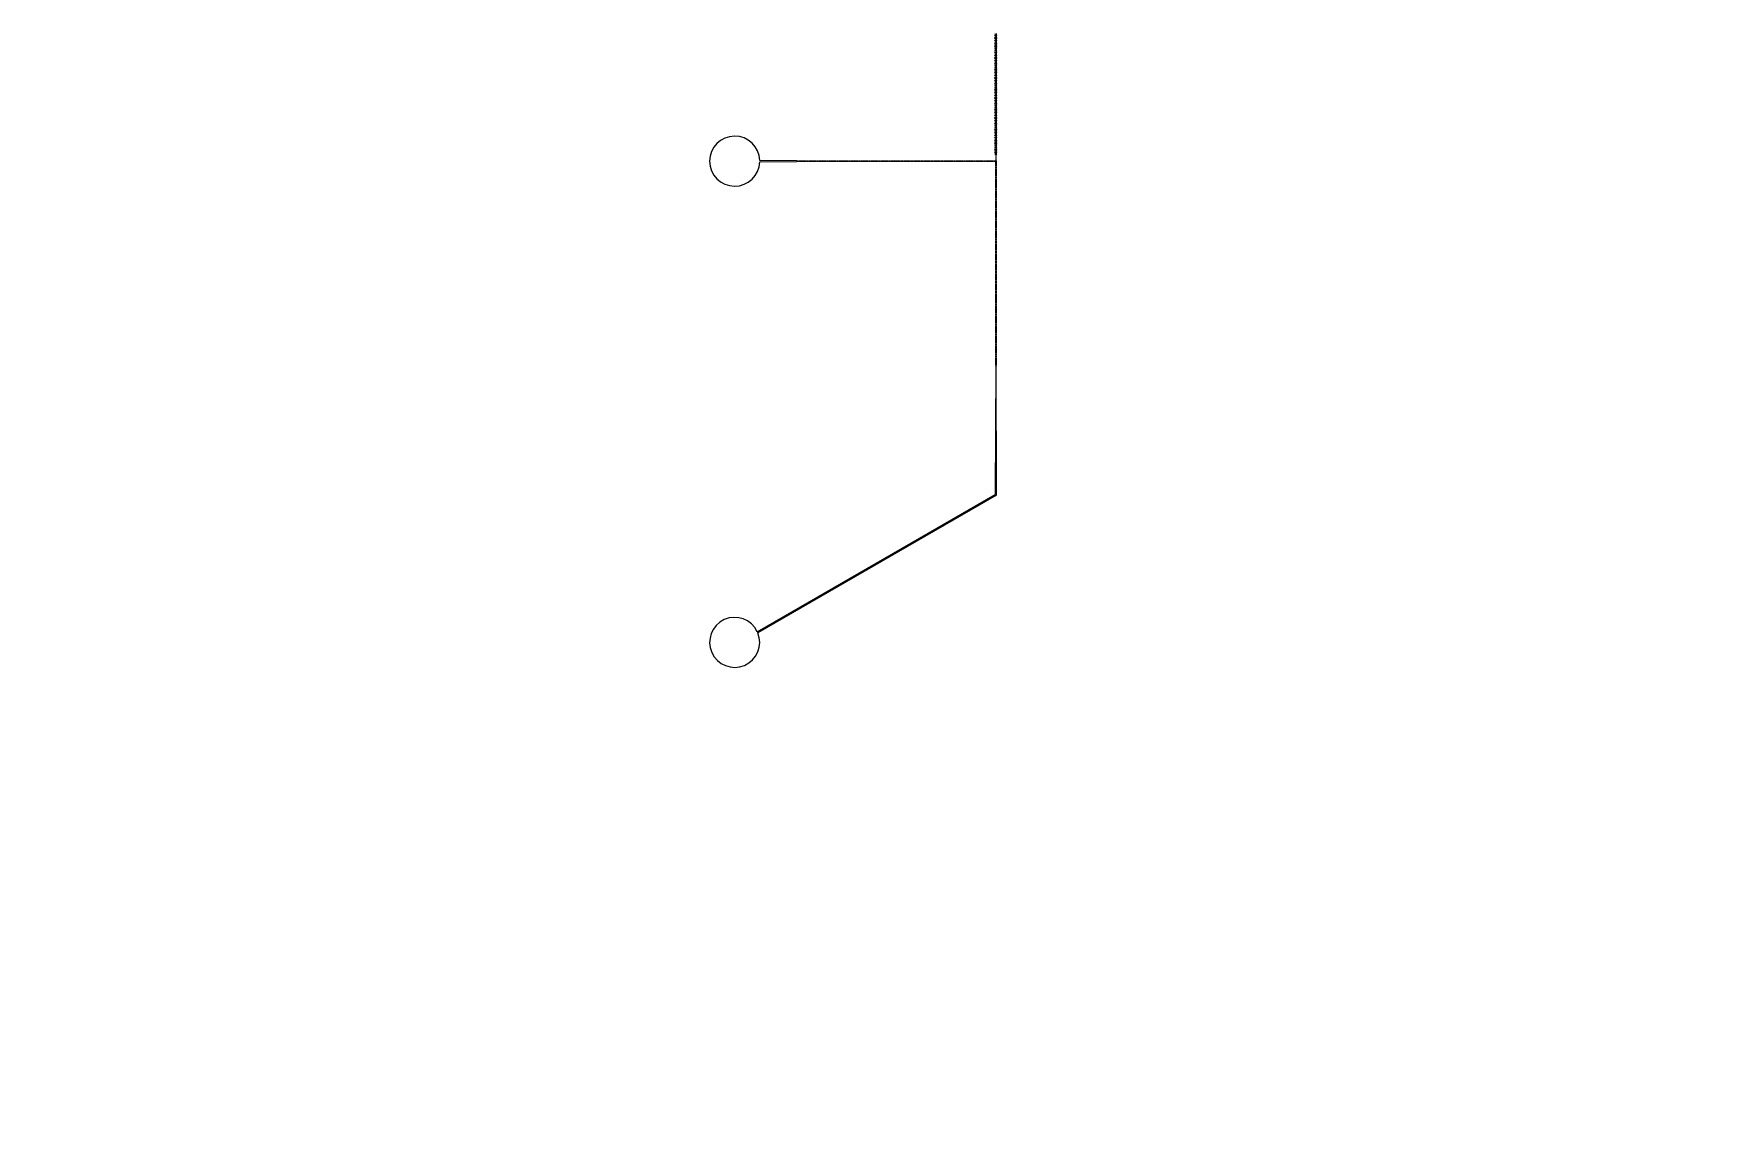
# Model space of a CAD drawing. Header units: inches. Extents: x 0 to 114300, y 0 to 114300.
# Drawn here: x 87943 to 101122, y 37580 to 46121 of the extents above; entities that cross this region are included whole.
import ezdxf

# ---------------------------------------------------------------- set-up
doc = ezdxf.new("R2010")
doc.units = ezdxf.units.IN
doc.header["$MEASUREMENT"] = 0

# ---------------------------------------------------------------- blocks, each defined once
blk = doc.blocks.new('*U20')
for points in [[(-4, -1), (-8, -1), (-8, 1), (-4, 1)], [(4, -1), (8, -1), (8, 1), (4, 1)]]:
    blk.add_lwpolyline(points, close=True)
blk = doc.blocks.new('*U21')
at = {"color": 0, "linetype": 'ByBlock', "lineweight": -2, "transparency": 16777216}
for p in [(0, 936), (0, 924), (0, 912), (0, 900), (0, 888), (0, 876), (0, 864), (0, 852), (0, 840), (0, 828), (0, 816), (0, 804), (0, 792), (0, 780), (0, 768), (0, 756), (0, 744), (0, 732), (0, 720), (0, 708), (0, 696), (0, 684), (0, 672), (0, 660), (0, 648), (0, 636), (0, 624), (0, 612), (0, 600), (0, 588), (0, 576), (0, 564), (0, 552), (0, 540), (0, 528), (0, 516), (0, 504), (0, 492), (0, 480), (0, 468), (0, 456), (0, 444), (0, 432), (0, 420), (0, 408), (0, 396), (0, 384), (0, 372), (0, 360), (0, 348), (0, 336), (0, 324), (0, 312), (0, 300), (0, 288), (0, 276), (0, 264), (0, 252), (0, 240), (0, 228), (0, 216), (0, 204), (0, 192), (0, 180), (0, 168), (0, 156), (0, 144), (0, 132), (0, 0), (0, 120), (0, 108), (0, 96), (0, 84), (0, 72), (0, 60), (0, 48), (0, 36), (0, 24), (0, 12)]:
    blk.add_blockref('*U20', p, dxfattribs=at)

msp = doc.modelspace()

# ---------------------------------------------------------------- hatches: boundary and pattern name
h = msp.add_hatch()
h.set_pattern_fill('ANSI31', color=256, scale=100)
h.set_pattern_definition([(45, (-3636.992, -6350), (-8.8388348, 8.8388348), [])])
h.paths.add_polyline_path([(114300, 0), (0, 0), (0, 114300), (114300, 114300)])
edge = h.paths.add_edge_path(flags=16)
edge.add_arc((57150, 57150), 50800, 288.3584, 529.7953, ccw=False)
edge.add_line((73150, 8935), (41150, 8935))
edge.add_arc((57150, 57150), 50800, 190.2047, 251.6416, ccw=False)
edge.add_arc((57150, 57150), 50800, 169.7953, 190.2047, ccw=False)

# ---------------------------------------------------------------- linework, layer by layer
for p, q in [((93888, 45129), (93602, 45133)), ((93602, 45123), (93888, 45126)), ((93888, 45129), (93891, 45129)), ((93891, 45126), (93888, 45126)), ((93891, 45129), (93891, 45126)), ((95442, 43530), (95438, 42530)), ((95442, 43533), (95445, 43533)), ((95442, 43530), (95442, 43533)), ((95445, 43533), (95445, 43530)), ((95448, 42524), (95445, 43530)), ((93583, 41459), (95438, 42530)), ((95448, 42524), (93587, 41450))]:
    msp.add_line(p, q)
for points in [[(95442, 46116), (95445, 46116), (95445, 46119), (95442, 46119)], [(95442, 46110), (95445, 46110), (95445, 46113), (95442, 46113)], [(95442, 46104), (95445, 46104), (95445, 46107), (95442, 46107)], [(95442, 46098), (95445, 46098), (95445, 46101), (95442, 46101)], [(95442, 46092), (95445, 46092), (95445, 46095), (95442, 46095)], [(95442, 46086), (95445, 46086), (95445, 46089), (95442, 46089)], [(95442, 46080), (95445, 46080), (95445, 46083), (95442, 46083)], [(95442, 46074), (95445, 46074), (95445, 46077), (95442, 46077)], [(95442, 46068), (95445, 46068), (95445, 46071), (95442, 46071)], [(95442, 46062), (95445, 46062), (95445, 46065), (95442, 46065)], [(95442, 46056), (95445, 46056), (95445, 46059), (95442, 46059)], [(95442, 46050), (95445, 46050), (95445, 46053), (95442, 46053)], [(95442, 46044), (95445, 46044), (95445, 46047), (95442, 46047)], [(95442, 46038), (95445, 46038), (95445, 46041), (95442, 46041)], [(95442, 46032), (95445, 46032), (95445, 46035), (95442, 46035)], [(95442, 46026), (95445, 46026), (95445, 46029), (95442, 46029)], [(95442, 46020), (95445, 46020), (95445, 46023), (95442, 46023)], [(95442, 46014), (95445, 46014), (95445, 46017), (95442, 46017)], [(95442, 46008), (95445, 46008), (95445, 46011), (95442, 46011)], [(95442, 46002), (95445, 46002), (95445, 46005), (95442, 46005)], [(95442, 45996), (95445, 45996), (95445, 45999), (95442, 45999)], [(95442, 45990), (95445, 45990), (95445, 45993), (95442, 45993)], [(95442, 45984), (95445, 45984), (95445, 45987), (95442, 45987)], [(95442, 45978), (95445, 45978), (95445, 45981), (95442, 45981)], [(95442, 45972), (95445, 45972), (95445, 45975), (95442, 45975)], [(95442, 45966), (95445, 45966), (95445, 45969), (95442, 45969)], [(95442, 45960), (95445, 45960), (95445, 45963), (95442, 45963)], [(95442, 45954), (95445, 45954), (95445, 45957), (95442, 45957)], [(95442, 45948), (95445, 45948), (95445, 45951), (95442, 45951)], [(95442, 45942), (95445, 45942), (95445, 45945), (95442, 45945)], [(95442, 45936), (95445, 45936), (95445, 45939), (95442, 45939)], [(95442, 45930), (95445, 45930), (95445, 45933), (95442, 45933)], [(95442, 45924), (95445, 45924), (95445, 45927), (95442, 45927)], [(95442, 45918), (95445, 45918), (95445, 45921), (95442, 45921)], [(95442, 45912), (95445, 45912), (95445, 45915), (95442, 45915)], [(95442, 45906), (95445, 45906), (95445, 45909), (95442, 45909)], [(95442, 45900), (95445, 45900), (95445, 45903), (95442, 45903)], [(95442, 45894), (95445, 45894), (95445, 45897), (95442, 45897)], [(95442, 45888), (95445, 45888), (95445, 45891), (95442, 45891)], [(95442, 45882), (95445, 45882), (95445, 45885), (95442, 45885)], [(95442, 45876), (95445, 45876), (95445, 45879), (95442, 45879)], [(95442, 45870), (95445, 45870), (95445, 45873), (95442, 45873)], [(95442, 45864), (95445, 45864), (95445, 45867), (95442, 45867)], [(95442, 45858), (95445, 45858), (95445, 45861), (95442, 45861)], [(95442, 45852), (95445, 45852), (95445, 45855), (95442, 45855)], [(95442, 45846), (95445, 45846), (95445, 45849), (95442, 45849)], [(95442, 45840), (95445, 45840), (95445, 45843), (95442, 45843)], [(95442, 45834), (95445, 45834), (95445, 45837), (95442, 45837)], [(95442, 45828), (95445, 45828), (95445, 45831), (95442, 45831)], [(95442, 45822), (95445, 45822), (95445, 45825), (95442, 45825)], [(95442, 45816), (95445, 45816), (95445, 45819), (95442, 45819)], [(95442, 45810), (95445, 45810), (95445, 45813), (95442, 45813)], [(95442, 45804), (95445, 45804), (95445, 45807), (95442, 45807)], [(95442, 45798), (95445, 45798), (95445, 45801), (95442, 45801)], [(95442, 45792), (95445, 45792), (95445, 45795), (95442, 45795)], [(95442, 45786), (95445, 45786), (95445, 45789), (95442, 45789)], [(95442, 45780), (95445, 45780), (95445, 45783), (95442, 45783)], [(95442, 45774), (95445, 45774), (95445, 45777), (95442, 45777)], [(95442, 45768), (95445, 45768), (95445, 45771), (95442, 45771)], [(95442, 45762), (95445, 45762), (95445, 45765), (95442, 45765)], [(95442, 45756), (95445, 45756), (95445, 45759), (95442, 45759)], [(95442, 45750), (95445, 45750), (95445, 45753), (95442, 45753)], [(95442, 45744), (95445, 45744), (95445, 45747), (95442, 45747)], [(95442, 45738), (95445, 45738), (95445, 45741), (95442, 45741)], [(95442, 45732), (95445, 45732), (95445, 45735), (95442, 45735)], [(95442, 45726), (95445, 45726), (95445, 45729), (95442, 45729)], [(95442, 45720), (95445, 45720), (95445, 45723), (95442, 45723)], [(95442, 45714), (95445, 45714), (95445, 45717), (95442, 45717)], [(95442, 45708), (95445, 45708), (95445, 45711), (95442, 45711)], [(95442, 45702), (95445, 45702), (95445, 45705), (95442, 45705)], [(95442, 45696), (95445, 45696), (95445, 45699), (95442, 45699)], [(95442, 45690), (95445, 45690), (95445, 45693), (95442, 45693)], [(95442, 45684), (95445, 45684), (95445, 45687), (95442, 45687)], [(95442, 45678), (95445, 45678), (95445, 45681), (95442, 45681)], [(95442, 45672), (95445, 45672), (95445, 45675), (95442, 45675)], [(95442, 45666), (95445, 45666), (95445, 45669), (95442, 45669)], [(95442, 45660), (95445, 45660), (95445, 45663), (95442, 45663)], [(95442, 45654), (95445, 45654), (95445, 45657), (95442, 45657)], [(95442, 45648), (95445, 45648), (95445, 45651), (95442, 45651)], [(95442, 45642), (95445, 45642), (95445, 45645), (95442, 45645)], [(95442, 45636), (95445, 45636), (95445, 45639), (95442, 45639)], [(95442, 45630), (95445, 45630), (95445, 45633), (95442, 45633)], [(95442, 45624), (95445, 45624), (95445, 45627), (95442, 45627)], [(95442, 45618), (95445, 45618), (95445, 45621), (95442, 45621)], [(95442, 45612), (95445, 45612), (95445, 45615), (95442, 45615)], [(95442, 45606), (95445, 45606), (95445, 45609), (95442, 45609)], [(95442, 45600), (95445, 45600), (95445, 45603), (95442, 45603)], [(95442, 45594), (95445, 45594), (95445, 45597), (95442, 45597)], [(95442, 45588), (95445, 45588), (95445, 45591), (95442, 45591)], [(95442, 45582), (95445, 45582), (95445, 45585), (95442, 45585)], [(95442, 45576), (95445, 45576), (95445, 45579), (95442, 45579)], [(95442, 45570), (95445, 45570), (95445, 45573), (95442, 45573)], [(95442, 45564), (95445, 45564), (95445, 45567), (95442, 45567)], [(95442, 45558), (95445, 45558), (95445, 45561), (95442, 45561)], [(95442, 45552), (95445, 45552), (95445, 45555), (95442, 45555)], [(95442, 45546), (95445, 45546), (95445, 45549), (95442, 45549)], [(95442, 45540), (95445, 45540), (95445, 45543), (95442, 45543)], [(95442, 45534), (95445, 45534), (95445, 45537), (95442, 45537)], [(95442, 45528), (95445, 45528), (95445, 45531), (95442, 45531)], [(95442, 45522), (95445, 45522), (95445, 45525), (95442, 45525)], [(95442, 45516), (95445, 45516), (95445, 45519), (95442, 45519)], [(95442, 45510), (95445, 45510), (95445, 45513), (95442, 45513)], [(95442, 45504), (95445, 45504), (95445, 45507), (95442, 45507)], [(95442, 45498), (95445, 45498), (95445, 45501), (95442, 45501)], [(95442, 45492), (95445, 45492), (95445, 45495), (95442, 45495)], [(95442, 45486), (95445, 45486), (95445, 45489), (95442, 45489)], [(95442, 45480), (95445, 45480), (95445, 45483), (95442, 45483)], [(95442, 45474), (95445, 45474), (95445, 45477), (95442, 45477)], [(95442, 45468), (95445, 45468), (95445, 45471), (95442, 45471)], [(95442, 45462), (95445, 45462), (95445, 45465), (95442, 45465)], [(95442, 45456), (95445, 45456), (95445, 45459), (95442, 45459)], [(95442, 45450), (95445, 45450), (95445, 45453), (95442, 45453)], [(95442, 45444), (95445, 45444), (95445, 45447), (95442, 45447)], [(95442, 45438), (95445, 45438), (95445, 45441), (95442, 45441)], [(95442, 45432), (95445, 45432), (95445, 45435), (95442, 45435)], [(95442, 45426), (95445, 45426), (95445, 45429), (95442, 45429)], [(95442, 45420), (95445, 45420), (95445, 45423), (95442, 45423)], [(95442, 45414), (95445, 45414), (95445, 45417), (95442, 45417)], [(95442, 45408), (95445, 45408), (95445, 45411), (95442, 45411)], [(95442, 45402), (95445, 45402), (95445, 45405), (95442, 45405)], [(95442, 45396), (95445, 45396), (95445, 45399), (95442, 45399)], [(95442, 45390), (95445, 45390), (95445, 45393), (95442, 45393)], [(95442, 45384), (95445, 45384), (95445, 45387), (95442, 45387)], [(95442, 45378), (95445, 45378), (95445, 45381), (95442, 45381)], [(95442, 45372), (95445, 45372), (95445, 45375), (95442, 45375)], [(95442, 45366), (95445, 45366), (95445, 45369), (95442, 45369)], [(95442, 45360), (95445, 45360), (95445, 45363), (95442, 45363)], [(95442, 45354), (95445, 45354), (95445, 45357), (95442, 45357)], [(95442, 45348), (95445, 45348), (95445, 45351), (95442, 45351)], [(95442, 45342), (95445, 45342), (95445, 45345), (95442, 45345)], [(95442, 45336), (95445, 45336), (95445, 45339), (95442, 45339)], [(95442, 45330), (95445, 45330), (95445, 45333), (95442, 45333)], [(95442, 45324), (95445, 45324), (95445, 45327), (95442, 45327)], [(95442, 45318), (95445, 45318), (95445, 45321), (95442, 45321)], [(95442, 45312), (95445, 45312), (95445, 45315), (95442, 45315)], [(95442, 45306), (95445, 45306), (95445, 45309), (95442, 45309)], [(95442, 45300), (95445, 45300), (95445, 45303), (95442, 45303)], [(95442, 45294), (95445, 45294), (95445, 45297), (95442, 45297)], [(95442, 45288), (95445, 45288), (95445, 45291), (95442, 45291)], [(95442, 45282), (95445, 45282), (95445, 45285), (95442, 45285)], [(95442, 45276), (95445, 45276), (95445, 45279), (95442, 45279)], [(95442, 45270), (95445, 45270), (95445, 45273), (95442, 45273)], [(95442, 45264), (95445, 45264), (95445, 45267), (95442, 45267)], [(95442, 45258), (95445, 45258), (95445, 45261), (95442, 45261)], [(95442, 45252), (95445, 45252), (95445, 45255), (95442, 45255)], [(95442, 45246), (95445, 45246), (95445, 45249), (95442, 45249)], [(95442, 45240), (95445, 45240), (95445, 45243), (95442, 45243)], [(95442, 45234), (95445, 45234), (95445, 45237), (95442, 45237)], [(95442, 45228), (95445, 45228), (95445, 45231), (95442, 45231)], [(95442, 45222), (95445, 45222), (95445, 45225), (95442, 45225)], [(95442, 45216), (95445, 45216), (95445, 45219), (95442, 45219)], [(95442, 45210), (95445, 45210), (95445, 45213), (95442, 45213)], [(95442, 45204), (95445, 45204), (95445, 45207), (95442, 45207)], [(93897, 45129), (93897, 45126), (93894, 45126), (93894, 45129)], [(93903, 45129), (93903, 45126), (93900, 45126), (93900, 45129)], [(93909, 45129), (93909, 45126), (93906, 45126), (93906, 45129)], [(93915, 45129), (93915, 45126), (93912, 45126), (93912, 45129)], [(93921, 45129), (93921, 45126), (93918, 45126), (93918, 45129)], [(93927, 45129), (93927, 45126), (93924, 45126), (93924, 45129)], [(93933, 45129), (93933, 45126), (93930, 45126), (93930, 45129)], [(93939, 45129), (93939, 45126), (93936, 45126), (93936, 45129)], [(93945, 45129), (93945, 45126), (93942, 45126), (93942, 45129)], [(93951, 45129), (93951, 45126), (93948, 45126), (93948, 45129)], [(93957, 45129), (93957, 45126), (93954, 45126), (93954, 45129)], [(93963, 45129), (93963, 45126), (93960, 45126), (93960, 45129)], [(93969, 45129), (93969, 45126), (93966, 45126), (93966, 45129)], [(93975, 45129), (93975, 45126), (93972, 45126), (93972, 45129)], [(93981, 45129), (93981, 45126), (93978, 45126), (93978, 45129)], [(93987, 45129), (93987, 45126), (93984, 45126), (93984, 45129)], [(93993, 45129), (93993, 45126), (93990, 45126), (93990, 45129)], [(93999, 45129), (93999, 45126), (93996, 45126), (93996, 45129)], [(94005, 45129), (94005, 45126), (94002, 45126), (94002, 45129)], [(94011, 45129), (94011, 45126), (94008, 45126), (94008, 45129)], [(94017, 45129), (94017, 45126), (94014, 45126), (94014, 45129)], [(94023, 45129), (94023, 45126), (94020, 45126), (94020, 45129)], [(94029, 45129), (94029, 45126), (94026, 45126), (94026, 45129)], [(94035, 45129), (94035, 45126), (94032, 45126), (94032, 45129)], [(94041, 45129), (94041, 45126), (94038, 45126), (94038, 45129)], [(94047, 45129), (94047, 45126), (94044, 45126), (94044, 45129)], [(94053, 45129), (94053, 45126), (94050, 45126), (94050, 45129)], [(94059, 45129), (94059, 45126), (94056, 45126), (94056, 45129)], [(94065, 45129), (94065, 45126), (94062, 45126), (94062, 45129)], [(94071, 45129), (94071, 45126), (94068, 45126), (94068, 45129)], [(94077, 45129), (94077, 45126), (94074, 45126), (94074, 45129)], [(94083, 45129), (94083, 45126), (94080, 45126), (94080, 45129)], [(94089, 45129), (94089, 45126), (94086, 45126), (94086, 45129)], [(94095, 45129), (94095, 45126), (94092, 45126), (94092, 45129)], [(94101, 45129), (94101, 45126), (94098, 45126), (94098, 45129)], [(94107, 45129), (94107, 45126), (94104, 45126), (94104, 45129)], [(94113, 45129), (94113, 45126), (94110, 45126), (94110, 45129)], [(94119, 45129), (94119, 45126), (94116, 45126), (94116, 45129)], [(94125, 45129), (94125, 45126), (94122, 45126), (94122, 45129)], [(94131, 45129), (94131, 45126), (94128, 45126), (94128, 45129)], [(94137, 45129), (94137, 45126), (94134, 45126), (94134, 45129)], [(94143, 45129), (94143, 45126), (94140, 45126), (94140, 45129)], [(94149, 45129), (94149, 45126), (94146, 45126), (94146, 45129)], [(94155, 45129), (94155, 45126), (94152, 45126), (94152, 45129)], [(94161, 45129), (94161, 45126), (94158, 45126), (94158, 45129)], [(94167, 45129), (94167, 45126), (94164, 45126), (94164, 45129)], [(94173, 45129), (94173, 45126), (94170, 45126), (94170, 45129)], [(94179, 45129), (94179, 45126), (94176, 45126), (94176, 45129)], [(94185, 45129), (94185, 45126), (94182, 45126), (94182, 45129)], [(94191, 45129), (94191, 45126), (94188, 45126), (94188, 45129)], [(94197, 45129), (94197, 45126), (94194, 45126), (94194, 45129)], [(94203, 45129), (94203, 45126), (94200, 45126), (94200, 45129)], [(94209, 45129), (94209, 45126), (94206, 45126), (94206, 45129)], [(94215, 45129), (94215, 45126), (94212, 45126), (94212, 45129)], [(94221, 45129), (94221, 45126), (94218, 45126), (94218, 45129)], [(94227, 45129), (94227, 45126), (94224, 45126), (94224, 45129)], [(94233, 45129), (94233, 45126), (94230, 45126), (94230, 45129)], [(94239, 45129), (94239, 45126), (94236, 45126), (94236, 45129)], [(94245, 45129), (94245, 45126), (94242, 45126), (94242, 45129)], [(94251, 45129), (94251, 45126), (94248, 45126), (94248, 45129)], [(94257, 45129), (94257, 45126), (94254, 45126), (94254, 45129)], [(94263, 45129), (94263, 45126), (94260, 45126), (94260, 45129)], [(94269, 45129), (94269, 45126), (94266, 45126), (94266, 45129)], [(94275, 45129), (94275, 45126), (94272, 45126), (94272, 45129)], [(94281, 45129), (94281, 45126), (94278, 45126), (94278, 45129)], [(94287, 45129), (94287, 45126), (94284, 45126), (94284, 45129)], [(94293, 45129), (94293, 45126), (94290, 45126), (94290, 45129)], [(94299, 45129), (94299, 45126), (94296, 45126), (94296, 45129)], [(94305, 45129), (94305, 45126), (94302, 45126), (94302, 45129)], [(94311, 45129), (94311, 45126), (94308, 45126), (94308, 45129)], [(94317, 45129), (94317, 45126), (94314, 45126), (94314, 45129)], [(94323, 45129), (94323, 45126), (94320, 45126), (94320, 45129)], [(94329, 45129), (94329, 45126), (94326, 45126), (94326, 45129)], [(94335, 45129), (94335, 45126), (94332, 45126), (94332, 45129)], [(94341, 45129), (94341, 45126), (94338, 45126), (94338, 45129)], [(94347, 45129), (94347, 45126), (94344, 45126), (94344, 45129)], [(94353, 45129), (94353, 45126), (94350, 45126), (94350, 45129)], [(94359, 45129), (94359, 45126), (94356, 45126), (94356, 45129)], [(94365, 45129), (94365, 45126), (94362, 45126), (94362, 45129)], [(94371, 45129), (94371, 45126), (94368, 45126), (94368, 45129)], [(94377, 45129), (94377, 45126), (94374, 45126), (94374, 45129)], [(94383, 45129), (94383, 45126), (94380, 45126), (94380, 45129)], [(94389, 45129), (94389, 45126), (94386, 45126), (94386, 45129)], [(94395, 45129), (94395, 45126), (94392, 45126), (94392, 45129)], [(94401, 45129), (94401, 45126), (94398, 45126), (94398, 45129)], [(94407, 45129), (94407, 45126), (94404, 45126), (94404, 45129)], [(94413, 45129), (94413, 45126), (94410, 45126), (94410, 45129)], [(94419, 45129), (94419, 45126), (94416, 45126), (94416, 45129)], [(94425, 45129), (94425, 45126), (94422, 45126), (94422, 45129)], [(94431, 45129), (94431, 45126), (94428, 45126), (94428, 45129)], [(94437, 45129), (94437, 45126), (94434, 45126), (94434, 45129)], [(94443, 45129), (94443, 45126), (94440, 45126), (94440, 45129)], [(94449, 45129), (94449, 45126), (94446, 45126), (94446, 45129)], [(94455, 45129), (94455, 45126), (94452, 45126), (94452, 45129)], [(94461, 45129), (94461, 45126), (94458, 45126), (94458, 45129)], [(94467, 45129), (94467, 45126), (94464, 45126), (94464, 45129)], [(94473, 45129), (94473, 45126), (94470, 45126), (94470, 45129)], [(94479, 45129), (94479, 45126), (94476, 45126), (94476, 45129)], [(94485, 45129), (94485, 45126), (94482, 45126), (94482, 45129)], [(94491, 45129), (94491, 45126), (94488, 45126), (94488, 45129)], [(94497, 45129), (94497, 45126), (94494, 45126), (94494, 45129)], [(94503, 45129), (94503, 45126), (94500, 45126), (94500, 45129)], [(94509, 45129), (94509, 45126), (94506, 45126), (94506, 45129)], [(94515, 45129), (94515, 45126), (94512, 45126), (94512, 45129)], [(94521, 45129), (94521, 45126), (94518, 45126), (94518, 45129)], [(94527, 45129), (94527, 45126), (94524, 45126), (94524, 45129)], [(94533, 45129), (94533, 45126), (94530, 45126), (94530, 45129)], [(94539, 45129), (94539, 45126), (94536, 45126), (94536, 45129)], [(94545, 45129), (94545, 45126), (94542, 45126), (94542, 45129)], [(94551, 45129), (94551, 45126), (94548, 45126), (94548, 45129)], [(94557, 45129), (94557, 45126), (94554, 45126), (94554, 45129)], [(94563, 45129), (94563, 45126), (94560, 45126), (94560, 45129)], [(94569, 45129), (94569, 45126), (94566, 45126), (94566, 45129)], [(94575, 45129), (94575, 45126), (94572, 45126), (94572, 45129)], [(94581, 45129), (94581, 45126), (94578, 45126), (94578, 45129)], [(94587, 45129), (94587, 45126), (94584, 45126), (94584, 45129)], [(94593, 45129), (94593, 45126), (94590, 45126), (94590, 45129)], [(94599, 45129), (94599, 45126), (94596, 45126), (94596, 45129)], [(94605, 45129), (94605, 45126), (94602, 45126), (94602, 45129)], [(94611, 45129), (94611, 45126), (94608, 45126), (94608, 45129)], [(94617, 45129), (94617, 45126), (94614, 45126), (94614, 45129)], [(94623, 45129), (94623, 45126), (94620, 45126), (94620, 45129)], [(94629, 45129), (94629, 45126), (94626, 45126), (94626, 45129)], [(94635, 45129), (94635, 45126), (94632, 45126), (94632, 45129)], [(94641, 45129), (94641, 45126), (94638, 45126), (94638, 45129)], [(94647, 45129), (94647, 45126), (94644, 45126), (94644, 45129)], [(94653, 45129), (94653, 45126), (94650, 45126), (94650, 45129)], [(94659, 45129), (94659, 45126), (94656, 45126), (94656, 45129)], [(94665, 45129), (94665, 45126), (94662, 45126), (94662, 45129)], [(94671, 45129), (94671, 45126), (94668, 45126), (94668, 45129)], [(94677, 45129), (94677, 45126), (94674, 45126), (94674, 45129)], [(94683, 45129), (94683, 45126), (94680, 45126), (94680, 45129)], [(94689, 45129), (94689, 45126), (94686, 45126), (94686, 45129)], [(94695, 45129), (94695, 45126), (94692, 45126), (94692, 45129)], [(94701, 45129), (94701, 45126), (94698, 45126), (94698, 45129)], [(94707, 45129), (94707, 45126), (94704, 45126), (94704, 45129)], [(94713, 45129), (94713, 45126), (94710, 45126), (94710, 45129)], [(94719, 45129), (94719, 45126), (94716, 45126), (94716, 45129)], [(94725, 45129), (94725, 45126), (94722, 45126), (94722, 45129)], [(94731, 45129), (94731, 45126), (94728, 45126), (94728, 45129)], [(94737, 45129), (94737, 45126), (94734, 45126), (94734, 45129)], [(94743, 45129), (94743, 45126), (94740, 45126), (94740, 45129)], [(94749, 45129), (94749, 45126), (94746, 45126), (94746, 45129)], [(94755, 45129), (94755, 45126), (94752, 45126), (94752, 45129)], [(94761, 45129), (94761, 45126), (94758, 45126), (94758, 45129)], [(94767, 45129), (94767, 45126), (94764, 45126), (94764, 45129)], [(94773, 45129), (94773, 45126), (94770, 45126), (94770, 45129)], [(94779, 45129), (94779, 45126), (94776, 45126), (94776, 45129)], [(94785, 45129), (94785, 45126), (94782, 45126), (94782, 45129)], [(94791, 45129), (94791, 45126), (94788, 45126), (94788, 45129)], [(94797, 45129), (94797, 45126), (94794, 45126), (94794, 45129)], [(94803, 45129), (94803, 45126), (94800, 45126), (94800, 45129)], [(94809, 45129), (94809, 45126), (94806, 45126), (94806, 45129)], [(94815, 45129), (94815, 45126), (94812, 45126), (94812, 45129)], [(94821, 45129), (94821, 45126), (94818, 45126), (94818, 45129)], [(94827, 45129), (94827, 45126), (94824, 45126), (94824, 45129)], [(94833, 45129), (94833, 45126), (94830, 45126), (94830, 45129)], [(94839, 45129), (94839, 45126), (94836, 45126), (94836, 45129)], [(94845, 45129), (94845, 45126), (94842, 45126), (94842, 45129)], [(94851, 45129), (94851, 45126), (94848, 45126), (94848, 45129)], [(94857, 45129), (94857, 45126), (94854, 45126), (94854, 45129)], [(94863, 45129), (94863, 45126), (94860, 45126), (94860, 45129)], [(94869, 45129), (94869, 45126), (94866, 45126), (94866, 45129)], [(94875, 45129), (94875, 45126), (94872, 45126), (94872, 45129)], [(94881, 45129), (94881, 45126), (94878, 45126), (94878, 45129)], [(94887, 45129), (94887, 45126), (94884, 45126), (94884, 45129)], [(94893, 45129), (94893, 45126), (94890, 45126), (94890, 45129)], [(94899, 45129), (94899, 45126), (94896, 45126), (94896, 45129)], [(94905, 45129), (94905, 45126), (94902, 45126), (94902, 45129)], [(94911, 45129), (94911, 45126), (94908, 45126), (94908, 45129)], [(94917, 45129), (94917, 45126), (94914, 45126), (94914, 45129)], [(94923, 45129), (94923, 45126), (94920, 45126), (94920, 45129)], [(94929, 45129), (94929, 45126), (94926, 45126), (94926, 45129)], [(94935, 45129), (94935, 45126), (94932, 45126), (94932, 45129)], [(94941, 45129), (94941, 45126), (94938, 45126), (94938, 45129)], [(94947, 45129), (94947, 45126), (94944, 45126), (94944, 45129)], [(94953, 45129), (94953, 45126), (94950, 45126), (94950, 45129)], [(94959, 45129), (94959, 45126), (94956, 45126), (94956, 45129)], [(94965, 45129), (94965, 45126), (94962, 45126), (94962, 45129)], [(94971, 45129), (94971, 45126), (94968, 45126), (94968, 45129)], [(94977, 45129), (94977, 45126), (94974, 45126), (94974, 45129)], [(94983, 45129), (94983, 45126), (94980, 45126), (94980, 45129)], [(94989, 45129), (94989, 45126), (94986, 45126), (94986, 45129)], [(94995, 45129), (94995, 45126), (94992, 45126), (94992, 45129)], [(95001, 45129), (95001, 45126), (94998, 45126), (94998, 45129)], [(95007, 45129), (95007, 45126), (95004, 45126), (95004, 45129)], [(95013, 45129), (95013, 45126), (95010, 45126), (95010, 45129)], [(95019, 45129), (95019, 45126), (95016, 45126), (95016, 45129)], [(95025, 45129), (95025, 45126), (95022, 45126), (95022, 45129)], [(95031, 45129), (95031, 45126), (95028, 45126), (95028, 45129)], [(95037, 45129), (95037, 45126), (95034, 45126), (95034, 45129)], [(95043, 45129), (95043, 45126), (95040, 45126), (95040, 45129)], [(95049, 45129), (95049, 45126), (95046, 45126), (95046, 45129)], [(95055, 45129), (95055, 45126), (95052, 45126), (95052, 45129)], [(95061, 45129), (95061, 45126), (95058, 45126), (95058, 45129)], [(95067, 45129), (95067, 45126), (95064, 45126), (95064, 45129)], [(95073, 45129), (95073, 45126), (95070, 45126), (95070, 45129)], [(95079, 45129), (95079, 45126), (95076, 45126), (95076, 45129)], [(95085, 45129), (95085, 45126), (95082, 45126), (95082, 45129)], [(95091, 45129), (95091, 45126), (95088, 45126), (95088, 45129)], [(95097, 45129), (95097, 45126), (95094, 45126), (95094, 45129)], [(95103, 45129), (95103, 45126), (95100, 45126), (95100, 45129)], [(95109, 45129), (95109, 45126), (95106, 45126), (95106, 45129)], [(95115, 45129), (95115, 45126), (95112, 45126), (95112, 45129)], [(95121, 45129), (95121, 45126), (95118, 45126), (95118, 45129)], [(95127, 45129), (95127, 45126), (95124, 45126), (95124, 45129)], [(95133, 45129), (95133, 45126), (95130, 45126), (95130, 45129)], [(95139, 45129), (95139, 45126), (95136, 45126), (95136, 45129)], [(95145, 45129), (95145, 45126), (95142, 45126), (95142, 45129)], [(95151, 45129), (95151, 45126), (95148, 45126), (95148, 45129)], [(95157, 45129), (95157, 45126), (95154, 45126), (95154, 45129)], [(95163, 45129), (95163, 45126), (95160, 45126), (95160, 45129)], [(95169, 45129), (95169, 45126), (95166, 45126), (95166, 45129)], [(95175, 45129), (95175, 45126), (95172, 45126), (95172, 45129)], [(95181, 45129), (95181, 45126), (95178, 45126), (95178, 45129)], [(95187, 45129), (95187, 45126), (95184, 45126), (95184, 45129)], [(95193, 45129), (95193, 45126), (95190, 45126), (95190, 45129)], [(95199, 45129), (95199, 45126), (95196, 45126), (95196, 45129)], [(95205, 45129), (95205, 45126), (95202, 45126), (95202, 45129)], [(95211, 45129), (95211, 45126), (95208, 45126), (95208, 45129)], [(95217, 45129), (95217, 45126), (95214, 45126), (95214, 45129)], [(95223, 45129), (95223, 45126), (95220, 45126), (95220, 45129)], [(95229, 45129), (95229, 45126), (95226, 45126), (95226, 45129)], [(95235, 45129), (95235, 45126), (95232, 45126), (95232, 45129)], [(95241, 45129), (95241, 45126), (95238, 45126), (95238, 45129)], [(95247, 45129), (95247, 45126), (95244, 45126), (95244, 45129)], [(95253, 45129), (95253, 45126), (95250, 45126), (95250, 45129)], [(95259, 45129), (95259, 45126), (95256, 45126), (95256, 45129)], [(95265, 45129), (95265, 45126), (95262, 45126), (95262, 45129)], [(95271, 45129), (95271, 45126), (95268, 45126), (95268, 45129)], [(95277, 45129), (95277, 45126), (95274, 45126), (95274, 45129)], [(95283, 45129), (95283, 45126), (95280, 45126), (95280, 45129)], [(95289, 45129), (95289, 45126), (95286, 45126), (95286, 45129)], [(95295, 45129), (95295, 45126), (95292, 45126), (95292, 45129)], [(95301, 45129), (95301, 45126), (95298, 45126), (95298, 45129)], [(95307, 45129), (95307, 45126), (95304, 45126), (95304, 45129)], [(95313, 45129), (95313, 45126), (95310, 45126), (95310, 45129)], [(95319, 45129), (95319, 45126), (95316, 45126), (95316, 45129)], [(95325, 45129), (95325, 45126), (95322, 45126), (95322, 45129)], [(95331, 45129), (95331, 45126), (95328, 45126), (95328, 45129)], [(95337, 45129), (95337, 45126), (95334, 45126), (95334, 45129)], [(95343, 45129), (95343, 45126), (95340, 45126), (95340, 45129)], [(95349, 45129), (95349, 45126), (95346, 45126), (95346, 45129)], [(95355, 45129), (95355, 45126), (95352, 45126), (95352, 45129)], [(95361, 45129), (95361, 45126), (95358, 45126), (95358, 45129)], [(95367, 45129), (95367, 45126), (95364, 45126), (95364, 45129)], [(95373, 45129), (95373, 45126), (95370, 45126), (95370, 45129)], [(95379, 45129), (95379, 45126), (95376, 45126), (95376, 45129)], [(95385, 45129), (95385, 45126), (95382, 45126), (95382, 45129)], [(95391, 45129), (95391, 45126), (95388, 45126), (95388, 45129)], [(95397, 45129), (95397, 45126), (95394, 45126), (95394, 45129)], [(95403, 45129), (95403, 45126), (95400, 45126), (95400, 45129)], [(95409, 45129), (95409, 45126), (95406, 45126), (95406, 45129)], [(95415, 45129), (95415, 45126), (95412, 45126), (95412, 45129)], [(95421, 45129), (95421, 45126), (95418, 45126), (95418, 45129)], [(95427, 45129), (95427, 45126), (95424, 45126), (95424, 45129)], [(95433, 45129), (95433, 45126), (95430, 45126), (95430, 45129)], [(95439, 45129), (95439, 45126), (95436, 45126), (95436, 45129)], [(95442, 45198), (95445, 45198), (95445, 45201), (95442, 45201)], [(95442, 45192), (95445, 45192), (95445, 45195), (95442, 45195)], [(95442, 45186), (95445, 45186), (95445, 45189), (95442, 45189)], [(95442, 45180), (95445, 45180), (95445, 45183), (95442, 45183)], [(95442, 45174), (95445, 45174), (95445, 45177), (95442, 45177)], [(95442, 45168), (95445, 45168), (95445, 45171), (95442, 45171)], [(95442, 45162), (95445, 45162), (95445, 45165), (95442, 45165)], [(95442, 45156), (95445, 45156), (95445, 45159), (95442, 45159)], [(95442, 45150), (95445, 45150), (95445, 45153), (95442, 45153)], [(95442, 45144), (95445, 45144), (95445, 45147), (95442, 45147)], [(95442, 45138), (95445, 45138), (95445, 45141), (95442, 45141)], [(95442, 45132), (95445, 45132), (95445, 45135), (95442, 45135)], [(95442, 45129), (95445, 45129), (95445, 45126), (95442, 45126)], [(95442, 45123), (95445, 45123), (95445, 45120), (95442, 45120)], [(95442, 45117), (95445, 45117), (95445, 45114), (95442, 45114)], [(95442, 45111), (95445, 45111), (95445, 45108), (95442, 45108)], [(95442, 45105), (95445, 45105), (95445, 45102), (95442, 45102)], [(95442, 45099), (95445, 45099), (95445, 45096), (95442, 45096)], [(95442, 45093), (95445, 45093), (95445, 45090), (95442, 45090)], [(95442, 45087), (95445, 45087), (95445, 45084), (95442, 45084)], [(95442, 45081), (95445, 45081), (95445, 45078), (95442, 45078)], [(95442, 45075), (95445, 45075), (95445, 45072), (95442, 45072)], [(95442, 45069), (95445, 45069), (95445, 45066), (95442, 45066)], [(95442, 45063), (95445, 45063), (95445, 45060), (95442, 45060)], [(95442, 45057), (95445, 45057), (95445, 45054), (95442, 45054)], [(95442, 45051), (95445, 45051), (95445, 45048), (95442, 45048)], [(95442, 45045), (95445, 45045), (95445, 45042), (95442, 45042)], [(95442, 45039), (95445, 45039), (95445, 45036), (95442, 45036)], [(95442, 45033), (95445, 45033), (95445, 45030), (95442, 45030)], [(95442, 45027), (95445, 45027), (95445, 45024), (95442, 45024)], [(95442, 45021), (95445, 45021), (95445, 45018), (95442, 45018)], [(95442, 45015), (95445, 45015), (95445, 45012), (95442, 45012)], [(95442, 45009), (95445, 45009), (95445, 45006), (95442, 45006)], [(95442, 45003), (95445, 45003), (95445, 45000), (95442, 45000)], [(95442, 44997), (95445, 44997), (95445, 44994), (95442, 44994)], [(95442, 44991), (95445, 44991), (95445, 44988), (95442, 44988)], [(95442, 44985), (95445, 44985), (95445, 44982), (95442, 44982)], [(95442, 44979), (95445, 44979), (95445, 44976), (95442, 44976)], [(95442, 44973), (95445, 44973), (95445, 44970), (95442, 44970)], [(95442, 44967), (95445, 44967), (95445, 44964), (95442, 44964)], [(95442, 44961), (95445, 44961), (95445, 44958), (95442, 44958)], [(95442, 44955), (95445, 44955), (95445, 44952), (95442, 44952)], [(95442, 44949), (95445, 44949), (95445, 44946), (95442, 44946)], [(95442, 44943), (95445, 44943), (95445, 44940), (95442, 44940)], [(95442, 44937), (95445, 44937), (95445, 44934), (95442, 44934)], [(95442, 44931), (95445, 44931), (95445, 44928), (95442, 44928)], [(95442, 44925), (95445, 44925), (95445, 44922), (95442, 44922)], [(95442, 44919), (95445, 44919), (95445, 44916), (95442, 44916)], [(95442, 44913), (95445, 44913), (95445, 44910), (95442, 44910)], [(95442, 44907), (95445, 44907), (95445, 44904), (95442, 44904)], [(95442, 44901), (95445, 44901), (95445, 44898), (95442, 44898)], [(95442, 44895), (95445, 44895), (95445, 44892), (95442, 44892)], [(95442, 44889), (95445, 44889), (95445, 44886), (95442, 44886)], [(95442, 44883), (95445, 44883), (95445, 44880), (95442, 44880)], [(95442, 44877), (95445, 44877), (95445, 44874), (95442, 44874)], [(95442, 44871), (95445, 44871), (95445, 44868), (95442, 44868)], [(95442, 44865), (95445, 44865), (95445, 44862), (95442, 44862)], [(95442, 44859), (95445, 44859), (95445, 44856), (95442, 44856)], [(95442, 44853), (95445, 44853), (95445, 44850), (95442, 44850)], [(95442, 44847), (95445, 44847), (95445, 44844), (95442, 44844)], [(95442, 44841), (95445, 44841), (95445, 44838), (95442, 44838)], [(95442, 44835), (95445, 44835), (95445, 44832), (95442, 44832)], [(95442, 44829), (95445, 44829), (95445, 44826), (95442, 44826)], [(95442, 44823), (95445, 44823), (95445, 44820), (95442, 44820)], [(95442, 44817), (95445, 44817), (95445, 44814), (95442, 44814)], [(95442, 44811), (95445, 44811), (95445, 44808), (95442, 44808)], [(95442, 44805), (95445, 44805), (95445, 44802), (95442, 44802)], [(95442, 44799), (95445, 44799), (95445, 44796), (95442, 44796)], [(95442, 44793), (95445, 44793), (95445, 44790), (95442, 44790)], [(95442, 44787), (95445, 44787), (95445, 44784), (95442, 44784)], [(95442, 44781), (95445, 44781), (95445, 44778), (95442, 44778)], [(95442, 44775), (95445, 44775), (95445, 44772), (95442, 44772)], [(95442, 44769), (95445, 44769), (95445, 44766), (95442, 44766)], [(95442, 44763), (95445, 44763), (95445, 44760), (95442, 44760)], [(95442, 44757), (95445, 44757), (95445, 44754), (95442, 44754)], [(95442, 44751), (95445, 44751), (95445, 44748), (95442, 44748)], [(95442, 44745), (95445, 44745), (95445, 44742), (95442, 44742)], [(95442, 44739), (95445, 44739), (95445, 44736), (95442, 44736)], [(95442, 44733), (95445, 44733), (95445, 44730), (95442, 44730)], [(95442, 44727), (95445, 44727), (95445, 44724), (95442, 44724)], [(95442, 44721), (95445, 44721), (95445, 44718), (95442, 44718)], [(95442, 44715), (95445, 44715), (95445, 44712), (95442, 44712)], [(95442, 44709), (95445, 44709), (95445, 44706), (95442, 44706)], [(95442, 44703), (95445, 44703), (95445, 44700), (95442, 44700)], [(95442, 44697), (95445, 44697), (95445, 44694), (95442, 44694)], [(95442, 44691), (95445, 44691), (95445, 44688), (95442, 44688)], [(95442, 44685), (95445, 44685), (95445, 44682), (95442, 44682)], [(95442, 44679), (95445, 44679), (95445, 44676), (95442, 44676)], [(95442, 44673), (95445, 44673), (95445, 44670), (95442, 44670)], [(95442, 44667), (95445, 44667), (95445, 44664), (95442, 44664)], [(95442, 44661), (95445, 44661), (95445, 44658), (95442, 44658)], [(95442, 44655), (95445, 44655), (95445, 44652), (95442, 44652)], [(95442, 44649), (95445, 44649), (95445, 44646), (95442, 44646)], [(95442, 44643), (95445, 44643), (95445, 44640), (95442, 44640)], [(95442, 44637), (95445, 44637), (95445, 44634), (95442, 44634)], [(95442, 44631), (95445, 44631), (95445, 44628), (95442, 44628)], [(95442, 44625), (95445, 44625), (95445, 44622), (95442, 44622)], [(95442, 44619), (95445, 44619), (95445, 44616), (95442, 44616)], [(95442, 44613), (95445, 44613), (95445, 44610), (95442, 44610)], [(95442, 44607), (95445, 44607), (95445, 44604), (95442, 44604)], [(95442, 44601), (95445, 44601), (95445, 44598), (95442, 44598)], [(95442, 44595), (95445, 44595), (95445, 44592), (95442, 44592)], [(95442, 44589), (95445, 44589), (95445, 44586), (95442, 44586)], [(95442, 44583), (95445, 44583), (95445, 44580), (95442, 44580)], [(95442, 44577), (95445, 44577), (95445, 44574), (95442, 44574)], [(95442, 44571), (95445, 44571), (95445, 44568), (95442, 44568)], [(95442, 44565), (95445, 44565), (95445, 44562), (95442, 44562)], [(95442, 44559), (95445, 44559), (95445, 44556), (95442, 44556)], [(95442, 44553), (95445, 44553), (95445, 44550), (95442, 44550)], [(95442, 44547), (95445, 44547), (95445, 44544), (95442, 44544)], [(95442, 44541), (95445, 44541), (95445, 44538), (95442, 44538)], [(95442, 44535), (95445, 44535), (95445, 44532), (95442, 44532)], [(95442, 44529), (95445, 44529), (95445, 44526), (95442, 44526)], [(95442, 44523), (95445, 44523), (95445, 44520), (95442, 44520)], [(95442, 44517), (95445, 44517), (95445, 44514), (95442, 44514)], [(95442, 44511), (95445, 44511), (95445, 44508), (95442, 44508)], [(95442, 44505), (95445, 44505), (95445, 44502), (95442, 44502)], [(95442, 44499), (95445, 44499), (95445, 44496), (95442, 44496)], [(95442, 44493), (95445, 44493), (95445, 44490), (95442, 44490)], [(95442, 44487), (95445, 44487), (95445, 44484), (95442, 44484)], [(95442, 44481), (95445, 44481), (95445, 44478), (95442, 44478)], [(95442, 44475), (95445, 44475), (95445, 44472), (95442, 44472)], [(95442, 44469), (95445, 44469), (95445, 44466), (95442, 44466)], [(95442, 44463), (95445, 44463), (95445, 44460), (95442, 44460)], [(95442, 44457), (95445, 44457), (95445, 44454), (95442, 44454)], [(95442, 44451), (95445, 44451), (95445, 44448), (95442, 44448)], [(95442, 44445), (95445, 44445), (95445, 44442), (95442, 44442)], [(95442, 44439), (95445, 44439), (95445, 44436), (95442, 44436)], [(95442, 44433), (95445, 44433), (95445, 44430), (95442, 44430)], [(95442, 44427), (95445, 44427), (95445, 44424), (95442, 44424)], [(95442, 44421), (95445, 44421), (95445, 44418), (95442, 44418)], [(95442, 44415), (95445, 44415), (95445, 44412), (95442, 44412)], [(95442, 44409), (95445, 44409), (95445, 44406), (95442, 44406)], [(95442, 44403), (95445, 44403), (95445, 44400), (95442, 44400)], [(95442, 44397), (95445, 44397), (95445, 44394), (95442, 44394)], [(95442, 44391), (95445, 44391), (95445, 44388), (95442, 44388)], [(95442, 44385), (95445, 44385), (95445, 44382), (95442, 44382)], [(95442, 44379), (95445, 44379), (95445, 44376), (95442, 44376)], [(95442, 44373), (95445, 44373), (95445, 44370), (95442, 44370)], [(95442, 44367), (95445, 44367), (95445, 44364), (95442, 44364)], [(95442, 44361), (95445, 44361), (95445, 44358), (95442, 44358)], [(95442, 44355), (95445, 44355), (95445, 44352), (95442, 44352)], [(95442, 44349), (95445, 44349), (95445, 44346), (95442, 44346)], [(95442, 44343), (95445, 44343), (95445, 44340), (95442, 44340)], [(95442, 44337), (95445, 44337), (95445, 44334), (95442, 44334)], [(95442, 44331), (95445, 44331), (95445, 44328), (95442, 44328)], [(95442, 44325), (95445, 44325), (95445, 44322), (95442, 44322)], [(95442, 44319), (95445, 44319), (95445, 44316), (95442, 44316)], [(95442, 44313), (95445, 44313), (95445, 44310), (95442, 44310)], [(95442, 44307), (95445, 44307), (95445, 44304), (95442, 44304)], [(95442, 44301), (95445, 44301), (95445, 44298), (95442, 44298)], [(95442, 44295), (95445, 44295), (95445, 44292), (95442, 44292)], [(95442, 44289), (95445, 44289), (95445, 44286), (95442, 44286)], [(95442, 44283), (95445, 44283), (95445, 44280), (95442, 44280)], [(95442, 44277), (95445, 44277), (95445, 44274), (95442, 44274)], [(95442, 44271), (95445, 44271), (95445, 44268), (95442, 44268)], [(95442, 44265), (95445, 44265), (95445, 44262), (95442, 44262)], [(95442, 44259), (95445, 44259), (95445, 44256), (95442, 44256)], [(95442, 44253), (95445, 44253), (95445, 44250), (95442, 44250)], [(95442, 44247), (95445, 44247), (95445, 44244), (95442, 44244)], [(95442, 44241), (95445, 44241), (95445, 44238), (95442, 44238)], [(95442, 44235), (95445, 44235), (95445, 44232), (95442, 44232)], [(95442, 44229), (95445, 44229), (95445, 44226), (95442, 44226)], [(95442, 44223), (95445, 44223), (95445, 44220), (95442, 44220)], [(95442, 44217), (95445, 44217), (95445, 44214), (95442, 44214)], [(95442, 44211), (95445, 44211), (95445, 44208), (95442, 44208)], [(95442, 44205), (95445, 44205), (95445, 44202), (95442, 44202)], [(95442, 44199), (95445, 44199), (95445, 44196), (95442, 44196)], [(95442, 44193), (95445, 44193), (95445, 44190), (95442, 44190)], [(95442, 44187), (95445, 44187), (95445, 44184), (95442, 44184)], [(95442, 44181), (95445, 44181), (95445, 44178), (95442, 44178)], [(95442, 44175), (95445, 44175), (95445, 44172), (95442, 44172)], [(95442, 44169), (95445, 44169), (95445, 44166), (95442, 44166)], [(95442, 44163), (95445, 44163), (95445, 44160), (95442, 44160)], [(95442, 44157), (95445, 44157), (95445, 44154), (95442, 44154)], [(95442, 44151), (95445, 44151), (95445, 44148), (95442, 44148)], [(95442, 44145), (95445, 44145), (95445, 44142), (95442, 44142)], [(95442, 44139), (95445, 44139), (95445, 44136), (95442, 44136)], [(95442, 44133), (95445, 44133), (95445, 44130), (95442, 44130)], [(95442, 44127), (95445, 44127), (95445, 44124), (95442, 44124)], [(95442, 44121), (95445, 44121), (95445, 44118), (95442, 44118)], [(95442, 44115), (95445, 44115), (95445, 44112), (95442, 44112)], [(95442, 44109), (95445, 44109), (95445, 44106), (95442, 44106)], [(95442, 44103), (95445, 44103), (95445, 44100), (95442, 44100)], [(95442, 44097), (95445, 44097), (95445, 44094), (95442, 44094)], [(95442, 44091), (95445, 44091), (95445, 44088), (95442, 44088)], [(95442, 44085), (95445, 44085), (95445, 44082), (95442, 44082)], [(95442, 44079), (95445, 44079), (95445, 44076), (95442, 44076)], [(95442, 44073), (95445, 44073), (95445, 44070), (95442, 44070)], [(95442, 44067), (95445, 44067), (95445, 44064), (95442, 44064)], [(95442, 44061), (95445, 44061), (95445, 44058), (95442, 44058)], [(95442, 44055), (95445, 44055), (95445, 44052), (95442, 44052)], [(95442, 44049), (95445, 44049), (95445, 44046), (95442, 44046)], [(95442, 44043), (95445, 44043), (95445, 44040), (95442, 44040)], [(95442, 44037), (95445, 44037), (95445, 44034), (95442, 44034)], [(95442, 44031), (95445, 44031), (95445, 44028), (95442, 44028)], [(95442, 44025), (95445, 44025), (95445, 44022), (95442, 44022)], [(95442, 44019), (95445, 44019), (95445, 44016), (95442, 44016)], [(95442, 44013), (95445, 44013), (95445, 44010), (95442, 44010)], [(95442, 44007), (95445, 44007), (95445, 44004), (95442, 44004)], [(95442, 44001), (95445, 44001), (95445, 43998), (95442, 43998)], [(95442, 43995), (95445, 43995), (95445, 43992), (95442, 43992)], [(95442, 43989), (95445, 43989), (95445, 43986), (95442, 43986)], [(95442, 43983), (95445, 43983), (95445, 43980), (95442, 43980)], [(95442, 43977), (95445, 43977), (95445, 43974), (95442, 43974)], [(95442, 43971), (95445, 43971), (95445, 43968), (95442, 43968)], [(95442, 43965), (95445, 43965), (95445, 43962), (95442, 43962)], [(95442, 43959), (95445, 43959), (95445, 43956), (95442, 43956)], [(95442, 43953), (95445, 43953), (95445, 43950), (95442, 43950)], [(95442, 43947), (95445, 43947), (95445, 43944), (95442, 43944)], [(95442, 43941), (95445, 43941), (95445, 43938), (95442, 43938)], [(95442, 43935), (95445, 43935), (95445, 43932), (95442, 43932)], [(95442, 43929), (95445, 43929), (95445, 43926), (95442, 43926)], [(95442, 43923), (95445, 43923), (95445, 43920), (95442, 43920)], [(95442, 43917), (95445, 43917), (95445, 43914), (95442, 43914)], [(95442, 43911), (95445, 43911), (95445, 43908), (95442, 43908)], [(95442, 43905), (95445, 43905), (95445, 43902), (95442, 43902)], [(95442, 43899), (95445, 43899), (95445, 43896), (95442, 43896)], [(95442, 43893), (95445, 43893), (95445, 43890), (95442, 43890)], [(95442, 43887), (95445, 43887), (95445, 43884), (95442, 43884)], [(95442, 43881), (95445, 43881), (95445, 43878), (95442, 43878)], [(95442, 43875), (95445, 43875), (95445, 43872), (95442, 43872)], [(95442, 43869), (95445, 43869), (95445, 43866), (95442, 43866)], [(95442, 43863), (95445, 43863), (95445, 43860), (95442, 43860)], [(95442, 43857), (95445, 43857), (95445, 43854), (95442, 43854)], [(95442, 43851), (95445, 43851), (95445, 43848), (95442, 43848)], [(95442, 43845), (95445, 43845), (95445, 43842), (95442, 43842)], [(95442, 43839), (95445, 43839), (95445, 43836), (95442, 43836)], [(95442, 43833), (95445, 43833), (95445, 43830), (95442, 43830)], [(95442, 43827), (95445, 43827), (95445, 43824), (95442, 43824)], [(95442, 43821), (95445, 43821), (95445, 43818), (95442, 43818)], [(95442, 43815), (95445, 43815), (95445, 43812), (95442, 43812)], [(95442, 43809), (95445, 43809), (95445, 43806), (95442, 43806)], [(95442, 43803), (95445, 43803), (95445, 43800), (95442, 43800)], [(95442, 43797), (95445, 43797), (95445, 43794), (95442, 43794)], [(95442, 43791), (95445, 43791), (95445, 43788), (95442, 43788)], [(95442, 43785), (95445, 43785), (95445, 43782), (95442, 43782)], [(95442, 43779), (95445, 43779), (95445, 43776), (95442, 43776)], [(95442, 43773), (95445, 43773), (95445, 43770), (95442, 43770)], [(95442, 43767), (95445, 43767), (95445, 43764), (95442, 43764)], [(95442, 43761), (95445, 43761), (95445, 43758), (95442, 43758)], [(95442, 43755), (95445, 43755), (95445, 43752), (95442, 43752)], [(95442, 43749), (95445, 43749), (95445, 43746), (95442, 43746)], [(95442, 43743), (95445, 43743), (95445, 43740), (95442, 43740)], [(95442, 43737), (95445, 43737), (95445, 43734), (95442, 43734)], [(95442, 43731), (95445, 43731), (95445, 43728), (95442, 43728)], [(95442, 43725), (95445, 43725), (95445, 43722), (95442, 43722)], [(95442, 43719), (95445, 43719), (95445, 43716), (95442, 43716)], [(95442, 43713), (95445, 43713), (95445, 43710), (95442, 43710)], [(95442, 43707), (95445, 43707), (95445, 43704), (95442, 43704)], [(95442, 43701), (95445, 43701), (95445, 43698), (95442, 43698)], [(95442, 43695), (95445, 43695), (95445, 43692), (95442, 43692)], [(95442, 43689), (95445, 43689), (95445, 43686), (95442, 43686)], [(95442, 43683), (95445, 43683), (95445, 43680), (95442, 43680)], [(95442, 43677), (95445, 43677), (95445, 43674), (95442, 43674)], [(95442, 43671), (95445, 43671), (95445, 43668), (95442, 43668)], [(95442, 43665), (95445, 43665), (95445, 43662), (95442, 43662)], [(95442, 43659), (95445, 43659), (95445, 43656), (95442, 43656)], [(95442, 43653), (95445, 43653), (95445, 43650), (95442, 43650)], [(95442, 43647), (95445, 43647), (95445, 43644), (95442, 43644)], [(95442, 43641), (95445, 43641), (95445, 43638), (95442, 43638)], [(95442, 43635), (95445, 43635), (95445, 43632), (95442, 43632)], [(95442, 43629), (95445, 43629), (95445, 43626), (95442, 43626)], [(95442, 43623), (95445, 43623), (95445, 43620), (95442, 43620)], [(95442, 43617), (95445, 43617), (95445, 43614), (95442, 43614)], [(95442, 43611), (95445, 43611), (95445, 43608), (95442, 43608)], [(95442, 43605), (95445, 43605), (95445, 43602), (95442, 43602)], [(95442, 43599), (95445, 43599), (95445, 43596), (95442, 43596)], [(95442, 43593), (95445, 43593), (95445, 43590), (95442, 43590)], [(95442, 43587), (95445, 43587), (95445, 43584), (95442, 43584)], [(95442, 43581), (95445, 43581), (95445, 43578), (95442, 43578)], [(95442, 43575), (95445, 43575), (95445, 43572), (95442, 43572)], [(95442, 43569), (95445, 43569), (95445, 43566), (95442, 43566)], [(95442, 43563), (95445, 43563), (95445, 43560), (95442, 43560)], [(95442, 43557), (95445, 43557), (95445, 43554), (95442, 43554)], [(95442, 43551), (95445, 43551), (95445, 43548), (95442, 43548)], [(95442, 43545), (95445, 43545), (95445, 43542), (95442, 43542)], [(95442, 43539), (95445, 43539), (95445, 43536), (95442, 43536)]]:
    msp.add_lwpolyline(points, close=True)
for centre, start, end in [((93407, 45128), 1.4693, 358.5307), ((93407, 41376), 25.2109, 22.2483)]:
    msp.add_arc(centre, 195, start, end)

# ---------------------------------------------------------------- block references
msp.add_blockref('*U21', (95443, 45182))

doc.saveas('drawing.dxf')
